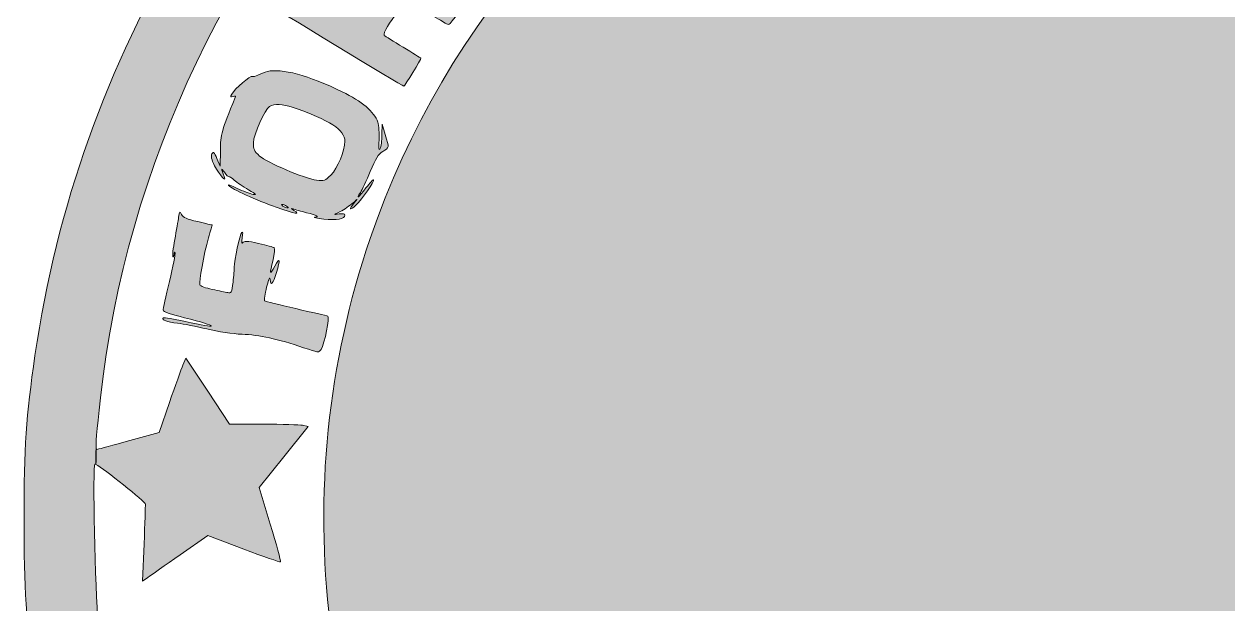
# Model space of a CAD drawing. Extents: x 521 to 1427, y -1412 to -517.
# Drawn here: x 520.5 to 989.8, y -997.8 to -771.6 of the extents above; entities that cross this region are included whole.
import ezdxf

# ---------------------------------------------------------------- set-up
doc = ezdxf.new("R2010")
doc.units = 0
doc.header["$MEASUREMENT"] = 0
doc.layers.add('katman 1', color=7, linetype='Continuous')

# ---------------------------------------------------------------- blocks, each defined once
blk = doc.blocks.new('block 2')
at = {"layer": 'katman 1', "true_color": 0xffffff}
h = blk.add_hatch(color=7, dxfattribs=at)
h.dxf.hatch_style = 2
edge = h.paths.add_edge_path()
edge.add_spline(control_points=[(1422.75, -900.92), (1402.47, -759.29), (1312.94, -634.6), (1184, -568.25), (1130.06, -540.53), (1075.05, -524.65), (1013.45, -518.98), (1002.46, -517.99), (962.2, -517.14), (952.84, -517.7), (916.26, -519.9), (891.66, -523.59), (859.98, -531.6), (802.77, -545.99), (747.69, -572.36), (699.77, -608.16), (604.57, -679.26), (541.34, -784.95), (524.76, -900.92), (521.28, -924.66), (520.5, -936.86), (520.5, -964.57), (520.5, -992.29), (521.28, -1004.48), (524.68, -1028.09), (541.34, -1144.13), (604.57, -1249.89), (699.77, -1320.99), (763.86, -1368.91), (839.7, -1399.18), (919.17, -1408.61), (938.31, -1410.88), (949.3, -1411.44), (973.75, -1411.44), (998.28, -1411.51), (1008.84, -1410.95), (1028.33, -1408.61), (1107.8, -1399.18), (1183.58, -1368.91), (1247.73, -1320.99), (1343, -1249.82), (1406.16, -1144.13), (1422.82, -1028.09), (1426.22, -1004.48), (1427, -992.29), (1427, -964.57), (1427, -936.86), (1426.22, -924.66), (1422.75, -900.92)], knot_values=[0, 0, 0, 0, 1, 1, 1, 2, 2, 2, 3, 3, 3, 4, 4, 4, 5, 5, 5, 6, 6, 6, 7, 7, 7, 8, 8, 8, 9, 9, 9, 10, 10, 10, 11, 11, 11, 12, 12, 12, 13, 13, 13, 14, 14, 14, 15, 15, 15, 16, 16, 16, 16], degree=3, periodic=1)
edge = h.paths.add_edge_path()
edge.add_spline(control_points=[(1399.57, -974.5), (1399.14, -996.26), (1397.79, -1011.93), (1394.68, -1030.29), (1394.38, -1032.34), (1394.08, -1033.54), (1393.68, -1034.17), (1393.9, -1034.71), (1394.06, -1035.28), (1394.16, -1035.86), (1394.29, -1036.62), (1394.35, -1037.39), (1394.37, -1038.16), (1394.39, -1039.04), (1394.35, -1039.91), (1394.28, -1040.78), (1394.2, -1041.72), (1394.08, -1042.65), (1393.92, -1043.58), (1393.76, -1044.55), (1393.56, -1045.51), (1393.32, -1046.46), (1393.09, -1047.41), (1392.83, -1048.34), (1392.53, -1049.27), (1392.24, -1050.15), (1391.92, -1051.02), (1391.56, -1051.87), (1391.23, -1052.65), (1390.87, -1053.42), (1390.46, -1054.16), (1390.33, -1054.38), (1390.2, -1054.6), (1390.06, -1054.81), (1388.68, -1060.68), (1384.63, -1076.61), (1383.26, -1081.18), (1382.42, -1084.05), (1381.96, -1085.65), (1381.09, -1086.31), (1380.83, -1087.76), (1380.6, -1089.22), (1380.37, -1090.67), (1380.09, -1092.36), (1379.81, -1094.05), (1379.46, -1095.73), (1379.12, -1097.4), (1378.71, -1099.06), (1378.18, -1100.68), (1377.66, -1102.26), (1377.03, -1103.8), (1376.23, -1105.26), (1375.68, -1106.24), (1375.05, -1107.17), (1374.33, -1108.03), (1371.86, -1114.95), (1366.2, -1129), (1363.41, -1134.84), (1363.41, -1134.84), (1361.15, -1139.59), (1361.15, -1139.59), (1361.15, -1139.59), (1361.03, -1139.53), (1361.03, -1139.53), (1361.02, -1139.57), (1361.02, -1139.61), (1361.01, -1139.65), (1360.9, -1140.08), (1360.75, -1140.49), (1360.55, -1140.88), (1360.36, -1141.28), (1360.11, -1141.65), (1359.84, -1141.99), (1359.7, -1142.17), (1359.55, -1142.33), (1359.39, -1142.5), (1359.01, -1143.37), (1358.44, -1144.45), (1357.74, -1145.55), (1356.4, -1147.6), (1354.62, -1150.86), (1353.85, -1152.64), (1353.59, -1153.22), (1353.3, -1153.75), (1353.01, -1154.21), (1352.99, -1154.61), (1352.95, -1155), (1352.85, -1155.39), (1352.74, -1155.8), (1352.58, -1156.19), (1352.35, -1156.55), (1352.2, -1156.77), (1352.03, -1156.98), (1351.85, -1157.17), (1351.84, -1157.3), (1351.83, -1157.42), (1351.82, -1157.55), (1352.1, -1157.53), (1352.29, -1157.56), (1352.29, -1157.67), (1352.29, -1157.81), (1350.09, -1161.85), (1347.39, -1166.6), (1343.99, -1172.68), (1341.68, -1176.35), (1338.26, -1180.64), (1338.26, -1180.64), (1338.27, -1180.64), (1338.27, -1180.64), (1338.32, -1180.64), (1338.32, -1180.71), (1338.27, -1180.71), (1338.25, -1180.71), (1338.22, -1180.72), (1338.2, -1180.72), (1337.36, -1181.77), (1336.46, -1182.85), (1335.47, -1184.01), (1335.35, -1184.36), (1335.23, -1184.71), (1335.1, -1185.05), (1334.94, -1185.49), (1334.75, -1185.92), (1334.51, -1186.32), (1334.4, -1186.51), (1334.27, -1186.69), (1334.13, -1186.85), (1334.05, -1186.94), (1333.98, -1187.02), (1333.9, -1187.09), (1333.8, -1187.18), (1333.72, -1187.28), (1333.63, -1187.37), (1333.59, -1187.41), (1333.54, -1187.44), (1333.5, -1187.48), (1333.39, -1189), (1331.37, -1193), (1328.33, -1197.51), (1301.6, -1237.27), (1262.9, -1276.83), (1223.06, -1305.04), (1165, -1346.23), (1099.22, -1371.89), (1028.33, -1380.96), (1008.91, -1383.44), (1001.26, -1383.87), (973.75, -1383.87), (946.25, -1383.87), (938.59, -1383.44), (919.17, -1380.96), (848.35, -1371.89), (782.43, -1346.23), (724.44, -1305.04), (683.83, -1276.26), (645.4, -1236.85), (617.9, -1195.66), (579.41, -1137.96), (557.36, -1076.72), (549.42, -1004.98), (548.15, -993.5), (547.16, -943.31), (548.15, -943.31), (548.21, -943.31), (548.32, -943.35), (548.45, -943.41), (548.46, -943.18), (548.47, -942.95), (548.47, -942.71), (548.48, -941.93), (548.47, -941.15), (548.48, -940.36), (548.48, -939.59), (548.49, -938.82), (548.54, -938.05), (548.56, -937.73), (548.59, -937.43), (548.63, -937.12), (548.32, -935.85), (548.76, -931.29), (550.27, -917.43), (560.27, -826.63), (601.45, -740.36), (666.46, -674.01), (698.78, -640.98), (730.82, -616.87), (770.73, -595.4), (821.27, -568.25), (879.54, -551.02), (936.54, -546.34), (941.64, -545.99), (947.03, -545.49), (948.59, -545.35), (954.4, -544.78), (1004.87, -545.56), (1012.03, -546.27), (1032.45, -548.4), (1051.16, -551.3), (1067.18, -554.92), (1139.06, -570.87), (1205.48, -604.82), (1259.71, -653.38), (1335.7, -721.5), (1384.47, -813.66), (1396.59, -912.12), (1397.16, -917.01), (1397.87, -922.47), (1398.08, -924.31), (1398.08, -924.31), (1398.5, -927.71), (1398.5, -927.71), (1398.5, -927.71), (1398.43, -927.71), (1398.43, -927.71), (1398.51, -928.02), (1398.57, -928.32), (1398.62, -928.63), (1398.71, -929.22), (1398.75, -929.81), (1398.77, -930.41), (1398.79, -931.03), (1398.78, -931.65), (1398.77, -932.26), (1398.76, -932.46), (1398.75, -932.66), (1398.74, -932.86), (1399.49, -937.17), (1399.94, -956.55), (1399.57, -974.5)], knot_values=[0, 0, 0, 0, 1, 1, 1, 2, 2, 2, 3, 3, 3, 4, 4, 4, 5, 5, 5, 6, 6, 6, 7, 7, 7, 8, 8, 8, 9, 9, 9, 10, 10, 10, 11, 11, 11, 12, 12, 12, 13, 13, 13, 14, 14, 14, 15, 15, 15, 16, 16, 16, 17, 17, 17, 18, 18, 18, 19, 19, 19, 20, 20, 20, 21, 21, 21, 22, 22, 22, 23, 23, 23, 24, 24, 24, 25, 25, 25, 26, 26, 26, 27, 27, 27, 28, 28, 28, 29, 29, 29, 30, 30, 30, 31, 31, 31, 32, 32, 32, 33, 33, 33, 34, 34, 34, 35, 35, 35, 36, 36, 36, 37, 37, 37, 38, 38, 38, 39, 39, 39, 40, 40, 40, 41, 41, 41, 42, 42, 42, 43, 43, 43, 44, 44, 44, 45, 45, 45, 46, 46, 46, 47, 47, 47, 48, 48, 48, 49, 49, 49, 50, 50, 50, 51, 51, 51, 52, 52, 52, 53, 53, 53, 54, 54, 54, 55, 55, 55, 56, 56, 56, 57, 57, 57, 58, 58, 58, 59, 59, 59, 60, 60, 60, 61, 61, 61, 62, 62, 62, 63, 63, 63, 64, 64, 64, 65, 65, 65, 66, 66, 66, 67, 67, 67, 68, 68, 68, 69, 69, 69, 70, 70, 70, 71, 71, 71, 72, 72, 72, 73, 73, 73, 74, 74, 74, 75, 75, 75, 76, 76, 76, 76], degree=3, periodic=1)
h = blk.add_hatch(color=7, dxfattribs=at)
h.dxf.hatch_style = 2
edge = h.paths.add_edge_path()
edge.add_spline(control_points=[(960.28, -627.22), (914.7, -629), (870.68, -640.05), (828.58, -660.19), (747.55, -698.89), (684.53, -769.92), (655.4, -855.27), (622.15, -952.74), (635.27, -1061.05), (690.77, -1146.75), (704.38, -1167.73), (716.36, -1182.76), (733.73, -1200.48), (779.17, -1246.91), (835.95, -1278.81), (898.97, -1293.42), (958.09, -1307.03), (1021.74, -1304.26), (1079.3, -1285.55), (1182.02, -1252.16), (1262.83, -1171.35), (1296.14, -1068.78), (1301.53, -1052.12), (1303.87, -1043.04), (1306.99, -1026.24), (1321.73, -947.06), (1307.49, -864.41), (1267.22, -795.23), (1225.26, -723.13), (1158.69, -669.19), (1080.08, -643.6), (1040.6, -630.77), (1002.6, -625.52), (960.28, -627.22)], knot_values=[0, 0, 0, 0, 1, 1, 1, 2, 2, 2, 3, 3, 3, 4, 4, 4, 5, 5, 5, 6, 6, 6, 7, 7, 7, 8, 8, 8, 9, 9, 9, 10, 10, 10, 11, 11, 11, 11], degree=3, periodic=1)
at = {"layer": 'katman 1', "true_color": 0x008000}
h = blk.add_hatch(color=96, dxfattribs=at)
h.dxf.hatch_style = 2
edge = h.paths.add_edge_path()
edge.add_spline(control_points=[(634.35, -734.4), (632.29, -736.46), (630.66, -738.37), (630.66, -738.66), (630.66, -738.94), (629.6, -740.5), (628.32, -742.2), (625.63, -745.75), (614.85, -763.26), (615.21, -763.54), (615.92, -764.18), (668.23, -795.86), (668.51, -795.86), (668.94, -795.86), (675.46, -785.16), (675.18, -784.88), (675.04, -784.81), (671.92, -782.89), (668.23, -780.62), (664.54, -778.35), (661.21, -776.3), (660.93, -776.02), (660.22, -775.38), (663.27, -770.27), (665.96, -767.37), (668.87, -764.25), (671.49, -764.18), (677.16, -767.08), (679.86, -768.43), (682.97, -770.13), (684.04, -770.84), (686.02, -772.12), (686.02, -772.12), (687.44, -770.34), (690.28, -766.66), (693.04, -762.26), (692.83, -761.63), (692.76, -761.27), (689.14, -758.86), (684.96, -756.31), (677.59, -751.77), (677.02, -751.56), (672.77, -751.56), (669.29, -751.56), (667.88, -751.91), (666.17, -753.12), (663.48, -755.17), (663.41, -755.17), (663.84, -752.98), (664.33, -750.14), (663.34, -746.46), (661.42, -744.19), (660.43, -742.98), (659.65, -741.85), (659.72, -741.64), (659.79, -741.07), (652.14, -736.11), (647.67, -733.84), (642.71, -731.36), (641.58, -731.71), (646.26, -734.26), (648.38, -735.47), (649.52, -736.18), (648.74, -735.96), (643.63, -734.33), (640.44, -733.98), (638.1, -734.69), (634.98, -735.68), (635.48, -734.76), (638.88, -733.13), (640.87, -732.21), (641.22, -731.78), (640.51, -731.29), (638.81, -730.22), (638.17, -730.58), (634.35, -734.4)], knot_values=[0, 0, 0, 0, 1, 1, 1, 2, 2, 2, 3, 3, 3, 4, 4, 4, 5, 5, 5, 6, 6, 6, 7, 7, 7, 8, 8, 8, 9, 9, 9, 10, 10, 10, 11, 11, 11, 12, 12, 12, 13, 13, 13, 14, 14, 14, 15, 15, 15, 16, 16, 16, 17, 17, 17, 18, 18, 18, 19, 19, 19, 20, 20, 20, 21, 21, 21, 22, 22, 22, 23, 23, 23, 24, 24, 24, 25, 25, 25, 25], degree=3, periodic=1)
edge = h.paths.add_edge_path()
edge.add_spline(control_points=[(649.94, -751.63), (654.27, -754.39), (654.12, -756.45), (649.3, -764.18), (649.3, -764.18), (647.67, -766.8), (647.67, -766.8), (647.67, -766.8), (641.79, -763.18), (641.79, -763.18), (638.6, -761.2), (635.83, -759.5), (635.69, -759.36), (635.55, -759.22), (636.61, -757.23), (638.03, -754.89), (641.79, -748.72), (644.41, -747.94), (649.94, -751.63)], knot_values=[0, 0, 0, 0, 1, 1, 1, 2, 2, 2, 3, 3, 3, 4, 4, 4, 5, 5, 5, 6, 6, 6, 6], degree=3, periodic=1)
h = blk.add_hatch(color=96, dxfattribs=at)
h.dxf.hatch_style = 2
edge = h.paths.add_edge_path()
edge.add_spline(control_points=[(615.42, -790.12), (614.29, -790.41), (612.58, -791.04), (611.66, -791.54), (610.81, -791.96), (609.82, -792.25), (609.47, -792.04), (608.76, -791.54), (602.59, -796.86), (601.53, -798.91), (600.82, -800.12), (600.89, -800.26), (601.95, -799.83), (602.8, -799.55), (603.09, -799.69), (602.8, -800.26), (597.49, -813.23), (597.06, -814.65), (597.06, -820.89), (597.06, -820.89), (596.99, -827.05), (596.99, -827.05), (596.99, -827.05), (595.71, -824.08), (595.71, -824.08), (594.65, -821.52), (594.3, -821.24), (593.73, -822.23), (593.23, -823.15), (593.52, -824.36), (594.79, -826.91), (596.56, -830.39), (599.61, -833.79), (598.55, -831.09), (597.27, -827.9), (597.27, -827.55), (598.62, -829.39), (599.4, -830.53), (600.18, -831.31), (600.39, -831.16), (600.6, -831.02), (601.53, -831.66), (602.45, -832.51), (603.37, -833.36), (605.85, -835.06), (607.98, -836.27), (611.02, -838.04), (611.38, -838.4), (609.75, -838.04), (608.61, -837.83), (605.78, -836.77), (603.58, -835.7), (601.31, -834.57), (599.82, -834.07), (600.25, -834.57), (601.38, -835.91), (611.1, -840.38), (618.82, -843.07), (626.34, -845.7), (628.53, -846.05), (625.7, -844.35), (624.49, -843.57), (624.35, -843.43), (625.34, -843.71), (626.12, -844), (628.46, -844.63), (630.59, -845.2), (634.84, -846.26), (635.83, -846.83), (633.78, -846.97), (633.07, -847.04), (634.63, -847.33), (637.32, -847.68), (642.29, -848.25), (645.55, -847.61), (645.55, -846.12), (645.55, -845.55), (644.77, -845.48), (643.28, -845.7), (640.94, -846.12), (640.94, -846.12), (643.77, -844.78), (645.26, -844), (647.53, -842.44), (648.74, -841.37), (650.72, -839.6), (650.79, -839.53), (649.23, -841.3), (646.89, -844), (647.32, -844.63), (649.87, -842.22), (652.21, -839.95), (657.17, -832.8), (656.75, -832.37), (656.6, -832.16), (655.26, -833.65), (653.77, -835.56), (650.93, -839.32), (649.66, -840.31), (651.64, -837.33), (652.28, -836.34), (653.98, -832.65), (655.47, -829.11), (657.53, -824.15), (658.59, -822.38), (660.36, -821.31), (662.91, -819.75), (662.91, -820.04), (661.28, -814.72), (661.28, -814.72), (660.08, -810.61), (660.08, -810.61), (660.08, -810.61), (660.01, -814.72), (660.01, -814.72), (660.01, -817.06), (659.72, -819.47), (659.3, -820.18), (658.8, -821.03), (658.66, -820.18), (658.87, -816.85), (659.01, -814.36), (658.8, -811.17), (658.38, -809.83), (657.03, -805.86), (652.28, -801.75), (644.48, -797.99), (631.37, -791.61), (620.74, -788.77), (615.42, -790.12)], knot_values=[0, 0, 0, 0, 1, 1, 1, 2, 2, 2, 3, 3, 3, 4, 4, 4, 5, 5, 5, 6, 6, 6, 7, 7, 7, 8, 8, 8, 9, 9, 9, 10, 10, 10, 11, 11, 11, 12, 12, 12, 13, 13, 13, 14, 14, 14, 15, 15, 15, 16, 16, 16, 17, 17, 17, 18, 18, 18, 19, 19, 19, 20, 20, 20, 21, 21, 21, 22, 22, 22, 23, 23, 23, 24, 24, 24, 25, 25, 25, 26, 26, 26, 27, 27, 27, 28, 28, 28, 29, 29, 29, 30, 30, 30, 31, 31, 31, 32, 32, 32, 33, 33, 33, 34, 34, 34, 35, 35, 35, 36, 36, 36, 37, 37, 37, 38, 38, 38, 39, 39, 39, 40, 40, 40, 41, 41, 41, 42, 42, 42, 43, 43, 43, 43], degree=3, periodic=1)
edge = h.paths.add_edge_path()
edge.add_spline(control_points=[(625.06, -804.02), (639.88, -809.19), (645.55, -812.88), (645.55, -817.34), (645.55, -821.17), (642.78, -827.83), (640.09, -830.53), (637.89, -832.72), (637.47, -832.87), (634.56, -832.51), (629.67, -831.8), (615.07, -825.64), (612.3, -823.08), (610.17, -821.17), (609.82, -820.39), (609.89, -817.98), (610.03, -814.51), (614.36, -804.87), (616.2, -803.73), (618.11, -802.67), (621.44, -802.81), (625.06, -804.02)], knot_values=[0, 0, 0, 0, 1, 1, 1, 2, 2, 2, 3, 3, 3, 4, 4, 4, 5, 5, 5, 6, 6, 6, 7, 7, 7, 7], degree=3, periodic=1)
edge = h.paths.add_edge_path()
edge.add_spline(control_points=[(622.86, -842.65), (623.43, -843), (623.64, -843.36), (623.22, -843.36), (622.86, -843.36), (622.01, -843), (621.44, -842.65), (620.88, -842.29), (620.74, -841.94), (621.09, -841.94), (621.52, -841.94), (622.3, -842.29), (622.86, -842.65)], knot_values=[0, 0, 0, 0, 1, 1, 1, 2, 2, 2, 3, 3, 3, 4, 4, 4, 4], degree=3, periodic=1)
h = blk.add_hatch(color=96, dxfattribs=at)
h.dxf.hatch_style = 2
edge = h.paths.add_edge_path()
edge.add_spline(control_points=[(580.76, -846.9), (580.54, -848.25), (579.83, -852.22), (579.27, -855.69), (578.63, -859.09), (578.27, -862.14), (578.49, -862.36), (578.77, -862.57), (578.91, -862.14), (578.98, -861.36), (578.98, -860.65), (579.2, -860.37), (579.34, -860.8), (579.55, -861.22), (578.56, -866.25), (577.14, -872), (575.79, -877.81), (574.66, -882.84), (574.66, -883.27), (574.66, -883.76), (578.35, -885.04), (583.02, -886.17), (596.78, -889.58), (596.99, -890.71), (583.24, -887.59), (578.84, -886.6), (575.01, -886.03), (574.8, -886.24), (574.02, -887.02), (576.22, -887.87), (580.33, -888.3), (582.6, -888.58), (587.7, -889.58), (591.74, -890.57), (596.07, -891.63), (601.81, -892.48), (605.5, -892.62), (612.16, -892.84), (619.32, -894.4), (629.46, -897.87), (635.2, -899.78), (635.41, -899.85), (636.26, -898.58), (637.68, -896.24), (639.8, -885.82), (638.88, -885.53), (638.46, -885.39), (632.86, -884.12), (626.41, -882.63), (619.96, -881.14), (614.5, -879.79), (614.29, -879.58), (614, -879.37), (614.36, -876.89), (615.07, -874.19), (615.84, -871.07), (616.34, -869.94), (616.41, -871.22), (616.55, -874.12), (617.62, -872.92), (618.89, -868.59), (620.45, -863.21), (620.24, -862.36), (618.26, -866.04), (616.27, -869.73), (616.13, -869.37), (617.55, -863.56), (618.04, -861.22), (618.33, -859.09), (618.04, -858.88), (617.76, -858.6), (615.07, -857.89), (611.95, -857.18), (607.34, -856.19), (606.28, -856.12), (605.71, -856.97), (605.35, -857.53), (605.28, -856.83), (605.57, -855.05), (605.85, -853.21), (605.78, -852.43), (605.35, -852.93), (604.64, -853.64), (602.45, -863.91), (602.45, -866.4), (602.45, -867.18), (602.23, -869.8), (601.95, -872.28), (601.45, -876.39), (601.24, -876.75), (599.9, -876.39), (599.04, -876.25), (596.35, -875.68), (593.87, -875.11), (591.39, -874.62), (589.19, -873.84), (589.05, -873.34), (588.62, -872.21), (590.54, -861.43), (592.38, -855.05), (593.16, -852.29), (593.8, -850.09), (593.8, -850.02), (593.8, -850.02), (591.25, -849.38), (588.2, -848.67), (583.95, -847.68), (582.39, -847.04), (581.89, -845.91), (581.25, -844.56), (581.18, -844.63), (580.76, -846.9)], knot_values=[0, 0, 0, 0, 1, 1, 1, 2, 2, 2, 3, 3, 3, 4, 4, 4, 5, 5, 5, 6, 6, 6, 7, 7, 7, 8, 8, 8, 9, 9, 9, 10, 10, 10, 11, 11, 11, 12, 12, 12, 13, 13, 13, 14, 14, 14, 15, 15, 15, 16, 16, 16, 17, 17, 17, 18, 18, 18, 19, 19, 19, 20, 20, 20, 21, 21, 21, 22, 22, 22, 23, 23, 23, 24, 24, 24, 25, 25, 25, 26, 26, 26, 27, 27, 27, 28, 28, 28, 29, 29, 29, 30, 30, 30, 31, 31, 31, 32, 32, 32, 33, 33, 33, 34, 34, 34, 35, 35, 35, 36, 36, 36, 37, 37, 37, 37], degree=3, periodic=1)
h = blk.add_hatch(color=96, dxfattribs=at)
h.dxf.hatch_style = 2
edge = h.paths.add_edge_path()
edge.add_spline(control_points=[(613.72, -927.71), (613.72, -927.71), (600.53, -927.71), (600.53, -927.71), (600.53, -927.71), (592.1, -914.81), (592.1, -914.81), (592.1, -914.81), (583.59, -901.91), (583.59, -901.91), (583.59, -901.91), (582.39, -904.67), (582.39, -904.67), (581.75, -906.23), (579.41, -912.76), (577.21, -919.21), (577.21, -919.21), (573.17, -930.97), (573.17, -930.97), (573.17, -930.97), (561.69, -934.09), (561.69, -934.09), (555.38, -935.79), (549.78, -937.35), (549.21, -937.49), (548.97, -937.59), (548.79, -937.58), (548.68, -937.28), (548.64, -937.65), (548.61, -938.01), (548.59, -938.38), (548.55, -939.15), (548.55, -939.93), (548.55, -940.7), (548.55, -941.48), (548.55, -942.27), (548.54, -943.05), (548.53, -943.18), (548.53, -943.31), (548.52, -943.44), (551.46, -944.88), (567.92, -958.04), (567.85, -958.97), (567.78, -959.54), (567.57, -966.56), (567.29, -974.43), (567.29, -974.43), (566.72, -988.89), (566.72, -988.89), (566.72, -988.89), (568.78, -987.47), (568.78, -987.47), (569.84, -986.69), (575.58, -982.72), (581.39, -978.61), (581.39, -978.61), (592.1, -971.17), (592.1, -971.17), (592.1, -971.17), (606.13, -976.48), (606.13, -976.48), (613.79, -979.39), (620.31, -981.59), (620.45, -981.37), (620.67, -981.16), (618.89, -974.57), (616.48, -966.7), (616.48, -966.7), (612.16, -952.38), (612.16, -952.38), (612.16, -952.38), (621.73, -940.47), (621.73, -940.47), (621.73, -940.47), (631.3, -928.56), (631.3, -928.56), (631.3, -928.56), (629.1, -928.14), (629.1, -928.14), (627.9, -927.93), (621.02, -927.71), (613.72, -927.71)], knot_values=[0, 0, 0, 0, 1, 1, 1, 2, 2, 2, 3, 3, 3, 4, 4, 4, 5, 5, 5, 6, 6, 6, 7, 7, 7, 8, 8, 8, 9, 9, 9, 10, 10, 10, 11, 11, 11, 12, 12, 12, 13, 13, 13, 14, 14, 14, 15, 15, 15, 16, 16, 16, 17, 17, 17, 18, 18, 18, 19, 19, 19, 20, 20, 20, 21, 21, 21, 22, 22, 22, 23, 23, 23, 24, 24, 24, 25, 25, 25, 26, 26, 26, 27, 27, 27, 27], degree=3, periodic=1)
at = {"layer": 'katman 1', "lineweight": 0}
for points, knots in [([(1422.75, -900.92), (1402.47, -759.29), (1312.94, -634.6), (1184, -568.25), (1130.06, -540.53), (1075.05, -524.65), (1013.45, -518.98), (1002.46, -517.99), (962.2, -517.14), (952.84, -517.7), (916.26, -519.9), (891.66, -523.59), (859.98, -531.6), (802.77, -545.99), (747.69, -572.36), (699.77, -608.16), (604.57, -679.26), (541.34, -784.95), (524.76, -900.92), (521.28, -924.66), (520.5, -936.86), (520.5, -964.57), (520.5, -992.29), (521.28, -1004.48), (524.68, -1028.09), (541.34, -1144.13), (604.57, -1249.89), (699.77, -1320.99), (763.86, -1368.91), (839.7, -1399.18), (919.17, -1408.61), (938.31, -1410.88), (949.3, -1411.44), (973.75, -1411.44), (998.28, -1411.51), (1008.84, -1410.95), (1028.33, -1408.61), (1107.8, -1399.18), (1183.58, -1368.91), (1247.73, -1320.99), (1343, -1249.82), (1406.16, -1144.13), (1422.82, -1028.09), (1426.22, -1004.48), (1427, -992.29), (1427, -964.57), (1427, -936.86), (1426.22, -924.66), (1422.75, -900.92)], [0, 0, 0, 0, 1, 1, 1, 2, 2, 2, 3, 3, 3, 4, 4, 4, 5, 5, 5, 6, 6, 6, 7, 7, 7, 8, 8, 8, 9, 9, 9, 10, 10, 10, 11, 11, 11, 12, 12, 12, 13, 13, 13, 14, 14, 14, 15, 15, 15, 16, 16, 16, 16]), ([(1399.57, -974.5), (1399.14, -996.26), (1397.79, -1011.93), (1394.68, -1030.29), (1394.38, -1032.34), (1394.08, -1033.54), (1393.68, -1034.17), (1393.9, -1034.71), (1394.06, -1035.28), (1394.16, -1035.86), (1394.29, -1036.62), (1394.35, -1037.39), (1394.37, -1038.16), (1394.39, -1039.04), (1394.35, -1039.91), (1394.28, -1040.78), (1394.2, -1041.72), (1394.08, -1042.65), (1393.92, -1043.58), (1393.76, -1044.55), (1393.56, -1045.51), (1393.32, -1046.46), (1393.09, -1047.41), (1392.83, -1048.34), (1392.53, -1049.27), (1392.24, -1050.15), (1391.92, -1051.02), (1391.56, -1051.87), (1391.23, -1052.65), (1390.87, -1053.42), (1390.46, -1054.16), (1390.33, -1054.38), (1390.2, -1054.6), (1390.06, -1054.81), (1388.68, -1060.68), (1384.63, -1076.61), (1383.26, -1081.18), (1382.42, -1084.05), (1381.96, -1085.65), (1381.09, -1086.31), (1380.83, -1087.76), (1380.6, -1089.22), (1380.37, -1090.67), (1380.09, -1092.36), (1379.81, -1094.05), (1379.46, -1095.73), (1379.12, -1097.4), (1378.71, -1099.06), (1378.18, -1100.68), (1377.66, -1102.26), (1377.03, -1103.8), (1376.23, -1105.26), (1375.68, -1106.24), (1375.05, -1107.17), (1374.33, -1108.03), (1371.86, -1114.95), (1366.2, -1129), (1363.41, -1134.84), (1363.41, -1134.84), (1361.15, -1139.59), (1361.15, -1139.59), (1361.15, -1139.59), (1361.03, -1139.53), (1361.03, -1139.53), (1361.02, -1139.57), (1361.02, -1139.61), (1361.01, -1139.65), (1360.9, -1140.08), (1360.75, -1140.49), (1360.55, -1140.88), (1360.36, -1141.28), (1360.11, -1141.65), (1359.84, -1141.99), (1359.7, -1142.17), (1359.55, -1142.33), (1359.39, -1142.5), (1359.01, -1143.37), (1358.44, -1144.45), (1357.74, -1145.55), (1356.4, -1147.6), (1354.62, -1150.86), (1353.85, -1152.64), (1353.59, -1153.22), (1353.3, -1153.75), (1353.01, -1154.21), (1352.99, -1154.61), (1352.95, -1155), (1352.85, -1155.39), (1352.74, -1155.8), (1352.58, -1156.19), (1352.35, -1156.55), (1352.2, -1156.77), (1352.03, -1156.98), (1351.85, -1157.17), (1351.84, -1157.3), (1351.83, -1157.42), (1351.82, -1157.55), (1352.1, -1157.53), (1352.29, -1157.56), (1352.29, -1157.67), (1352.29, -1157.81), (1350.09, -1161.85), (1347.39, -1166.6), (1343.99, -1172.68), (1341.68, -1176.35), (1338.26, -1180.64), (1338.26, -1180.64), (1338.27, -1180.64), (1338.27, -1180.64), (1338.32, -1180.64), (1338.32, -1180.71), (1338.27, -1180.71), (1338.25, -1180.71), (1338.22, -1180.72), (1338.2, -1180.72), (1337.36, -1181.77), (1336.46, -1182.85), (1335.47, -1184.01), (1335.35, -1184.36), (1335.23, -1184.71), (1335.1, -1185.05), (1334.94, -1185.49), (1334.75, -1185.92), (1334.51, -1186.32), (1334.4, -1186.51), (1334.27, -1186.69), (1334.13, -1186.85), (1334.05, -1186.94), (1333.98, -1187.02), (1333.9, -1187.09), (1333.8, -1187.18), (1333.72, -1187.28), (1333.63, -1187.37), (1333.59, -1187.41), (1333.54, -1187.44), (1333.5, -1187.48), (1333.39, -1189), (1331.37, -1193), (1328.33, -1197.51), (1301.6, -1237.27), (1262.9, -1276.83), (1223.06, -1305.04), (1165, -1346.23), (1099.22, -1371.89), (1028.33, -1380.96), (1008.91, -1383.44), (1001.26, -1383.87), (973.75, -1383.87), (946.25, -1383.87), (938.59, -1383.44), (919.17, -1380.96), (848.35, -1371.89), (782.43, -1346.23), (724.44, -1305.04), (683.83, -1276.26), (645.4, -1236.85), (617.9, -1195.66), (579.41, -1137.96), (557.36, -1076.72), (549.42, -1004.98), (548.15, -993.5), (547.16, -943.31), (548.15, -943.31), (548.21, -943.31), (548.32, -943.35), (548.45, -943.41), (548.46, -943.18), (548.47, -942.95), (548.47, -942.71), (548.48, -941.93), (548.47, -941.15), (548.48, -940.36), (548.48, -939.59), (548.49, -938.82), (548.54, -938.05), (548.56, -937.73), (548.59, -937.43), (548.63, -937.12), (548.32, -935.85), (548.76, -931.29), (550.27, -917.43), (560.27, -826.63), (601.45, -740.36), (666.46, -674.01), (698.78, -640.98), (730.82, -616.87), (770.73, -595.4), (821.27, -568.25), (879.54, -551.02), (936.54, -546.34), (941.64, -545.99), (947.03, -545.49), (948.59, -545.35), (954.4, -544.78), (1004.87, -545.56), (1012.03, -546.27), (1032.45, -548.4), (1051.16, -551.3), (1067.18, -554.92), (1139.06, -570.87), (1205.48, -604.82), (1259.71, -653.38), (1335.7, -721.5), (1384.47, -813.66), (1396.59, -912.12), (1397.16, -917.01), (1397.87, -922.47), (1398.08, -924.31), (1398.08, -924.31), (1398.5, -927.71), (1398.5, -927.71), (1398.5, -927.71), (1398.43, -927.71), (1398.43, -927.71), (1398.51, -928.02), (1398.57, -928.32), (1398.62, -928.63), (1398.71, -929.22), (1398.75, -929.81), (1398.77, -930.41), (1398.79, -931.03), (1398.78, -931.65), (1398.77, -932.26), (1398.76, -932.46), (1398.75, -932.66), (1398.74, -932.86), (1399.49, -937.17), (1399.94, -956.55), (1399.57, -974.5)], [0, 0, 0, 0, 1, 1, 1, 2, 2, 2, 3, 3, 3, 4, 4, 4, 5, 5, 5, 6, 6, 6, 7, 7, 7, 8, 8, 8, 9, 9, 9, 10, 10, 10, 11, 11, 11, 12, 12, 12, 13, 13, 13, 14, 14, 14, 15, 15, 15, 16, 16, 16, 17, 17, 17, 18, 18, 18, 19, 19, 19, 20, 20, 20, 21, 21, 21, 22, 22, 22, 23, 23, 23, 24, 24, 24, 25, 25, 25, 26, 26, 26, 27, 27, 27, 28, 28, 28, 29, 29, 29, 30, 30, 30, 31, 31, 31, 32, 32, 32, 33, 33, 33, 34, 34, 34, 35, 35, 35, 36, 36, 36, 37, 37, 37, 38, 38, 38, 39, 39, 39, 40, 40, 40, 41, 41, 41, 42, 42, 42, 43, 43, 43, 44, 44, 44, 45, 45, 45, 46, 46, 46, 47, 47, 47, 48, 48, 48, 49, 49, 49, 50, 50, 50, 51, 51, 51, 52, 52, 52, 53, 53, 53, 54, 54, 54, 55, 55, 55, 56, 56, 56, 57, 57, 57, 58, 58, 58, 59, 59, 59, 60, 60, 60, 61, 61, 61, 62, 62, 62, 63, 63, 63, 64, 64, 64, 65, 65, 65, 66, 66, 66, 67, 67, 67, 68, 68, 68, 69, 69, 69, 70, 70, 70, 71, 71, 71, 72, 72, 72, 73, 73, 73, 74, 74, 74, 75, 75, 75, 76, 76, 76, 76]), ([(960.28, -627.22), (914.7, -629), (870.68, -640.05), (828.58, -660.19), (747.55, -698.89), (684.53, -769.92), (655.4, -855.27), (622.15, -952.74), (635.27, -1061.05), (690.77, -1146.75), (704.38, -1167.73), (716.36, -1182.76), (733.73, -1200.48), (779.17, -1246.91), (835.95, -1278.81), (898.97, -1293.42), (958.09, -1307.03), (1021.74, -1304.26), (1079.3, -1285.55), (1182.02, -1252.16), (1262.83, -1171.35), (1296.14, -1068.78), (1301.53, -1052.12), (1303.87, -1043.04), (1306.99, -1026.24), (1321.73, -947.06), (1307.49, -864.41), (1267.22, -795.23), (1225.26, -723.13), (1158.69, -669.19), (1080.08, -643.6), (1040.6, -630.77), (1002.6, -625.52), (960.28, -627.22)], [0, 0, 0, 0, 1, 1, 1, 2, 2, 2, 3, 3, 3, 4, 4, 4, 5, 5, 5, 6, 6, 6, 7, 7, 7, 8, 8, 8, 9, 9, 9, 10, 10, 10, 11, 11, 11, 11]), ([(634.35, -734.4), (632.29, -736.46), (630.66, -738.37), (630.66, -738.66), (630.66, -738.94), (629.6, -740.5), (628.32, -742.2), (625.63, -745.75), (614.85, -763.26), (615.21, -763.54), (615.92, -764.18), (668.23, -795.86), (668.51, -795.86), (668.94, -795.86), (675.46, -785.16), (675.18, -784.88), (675.04, -784.81), (671.92, -782.89), (668.23, -780.62), (664.54, -778.35), (661.21, -776.3), (660.93, -776.02), (660.22, -775.38), (663.27, -770.27), (665.96, -767.37), (668.87, -764.25), (671.49, -764.18), (677.16, -767.08), (679.86, -768.43), (682.97, -770.13), (684.04, -770.84), (686.02, -772.12), (686.02, -772.12), (687.44, -770.34), (690.28, -766.66), (693.04, -762.26), (692.83, -761.63), (692.76, -761.27), (689.14, -758.86), (684.96, -756.31), (677.59, -751.77), (677.02, -751.56), (672.77, -751.56), (669.29, -751.56), (667.88, -751.91), (666.17, -753.12), (663.48, -755.17), (663.41, -755.17), (663.84, -752.98), (664.33, -750.14), (663.34, -746.46), (661.42, -744.19), (660.43, -742.98), (659.65, -741.85), (659.72, -741.64), (659.79, -741.07), (652.14, -736.11), (647.67, -733.84), (642.71, -731.36), (641.58, -731.71), (646.26, -734.26), (648.38, -735.47), (649.52, -736.18), (648.74, -735.96), (643.63, -734.33), (640.44, -733.98), (638.1, -734.69), (634.98, -735.68), (635.48, -734.76), (638.88, -733.13), (640.87, -732.21), (641.22, -731.78), (640.51, -731.29), (638.81, -730.22), (638.17, -730.58), (634.35, -734.4)], [0, 0, 0, 0, 1, 1, 1, 2, 2, 2, 3, 3, 3, 4, 4, 4, 5, 5, 5, 6, 6, 6, 7, 7, 7, 8, 8, 8, 9, 9, 9, 10, 10, 10, 11, 11, 11, 12, 12, 12, 13, 13, 13, 14, 14, 14, 15, 15, 15, 16, 16, 16, 17, 17, 17, 18, 18, 18, 19, 19, 19, 20, 20, 20, 21, 21, 21, 22, 22, 22, 23, 23, 23, 24, 24, 24, 25, 25, 25, 25]), ([(615.42, -790.12), (614.29, -790.41), (612.58, -791.04), (611.66, -791.54), (610.81, -791.96), (609.82, -792.25), (609.47, -792.04), (608.76, -791.54), (602.59, -796.86), (601.53, -798.91), (600.82, -800.12), (600.89, -800.26), (601.95, -799.83), (602.8, -799.55), (603.09, -799.69), (602.8, -800.26), (597.49, -813.23), (597.06, -814.65), (597.06, -820.89), (597.06, -820.89), (596.99, -827.05), (596.99, -827.05), (596.99, -827.05), (595.71, -824.08), (595.71, -824.08), (594.65, -821.52), (594.3, -821.24), (593.73, -822.23), (593.23, -823.15), (593.52, -824.36), (594.79, -826.91), (596.56, -830.39), (599.61, -833.79), (598.55, -831.09), (597.27, -827.9), (597.27, -827.55), (598.62, -829.39), (599.4, -830.53), (600.18, -831.31), (600.39, -831.16), (600.6, -831.02), (601.53, -831.66), (602.45, -832.51), (603.37, -833.36), (605.85, -835.06), (607.98, -836.27), (611.02, -838.04), (611.38, -838.4), (609.75, -838.04), (608.61, -837.83), (605.78, -836.77), (603.58, -835.7), (601.31, -834.57), (599.82, -834.07), (600.25, -834.57), (601.38, -835.91), (611.1, -840.38), (618.82, -843.07), (626.34, -845.7), (628.53, -846.05), (625.7, -844.35), (624.49, -843.57), (624.35, -843.43), (625.34, -843.71), (626.12, -844), (628.46, -844.63), (630.59, -845.2), (634.84, -846.26), (635.83, -846.83), (633.78, -846.97), (633.07, -847.04), (634.63, -847.33), (637.32, -847.68), (642.29, -848.25), (645.55, -847.61), (645.55, -846.12), (645.55, -845.55), (644.77, -845.48), (643.28, -845.7), (640.94, -846.12), (640.94, -846.12), (643.77, -844.78), (645.26, -844), (647.53, -842.44), (648.74, -841.37), (650.72, -839.6), (650.79, -839.53), (649.23, -841.3), (646.89, -844), (647.32, -844.63), (649.87, -842.22), (652.21, -839.95), (657.17, -832.8), (656.75, -832.37), (656.6, -832.16), (655.26, -833.65), (653.77, -835.56), (650.93, -839.32), (649.66, -840.31), (651.64, -837.33), (652.28, -836.34), (653.98, -832.65), (655.47, -829.11), (657.53, -824.15), (658.59, -822.38), (660.36, -821.31), (662.91, -819.75), (662.91, -820.04), (661.28, -814.72), (661.28, -814.72), (660.08, -810.61), (660.08, -810.61), (660.08, -810.61), (660.01, -814.72), (660.01, -814.72), (660.01, -817.06), (659.72, -819.47), (659.3, -820.18), (658.8, -821.03), (658.66, -820.18), (658.87, -816.85), (659.01, -814.36), (658.8, -811.17), (658.38, -809.83), (657.03, -805.86), (652.28, -801.75), (644.48, -797.99), (631.37, -791.61), (620.74, -788.77), (615.42, -790.12)], [0, 0, 0, 0, 1, 1, 1, 2, 2, 2, 3, 3, 3, 4, 4, 4, 5, 5, 5, 6, 6, 6, 7, 7, 7, 8, 8, 8, 9, 9, 9, 10, 10, 10, 11, 11, 11, 12, 12, 12, 13, 13, 13, 14, 14, 14, 15, 15, 15, 16, 16, 16, 17, 17, 17, 18, 18, 18, 19, 19, 19, 20, 20, 20, 21, 21, 21, 22, 22, 22, 23, 23, 23, 24, 24, 24, 25, 25, 25, 26, 26, 26, 27, 27, 27, 28, 28, 28, 29, 29, 29, 30, 30, 30, 31, 31, 31, 32, 32, 32, 33, 33, 33, 34, 34, 34, 35, 35, 35, 36, 36, 36, 37, 37, 37, 38, 38, 38, 39, 39, 39, 40, 40, 40, 41, 41, 41, 42, 42, 42, 43, 43, 43, 43]), ([(625.06, -804.02), (639.88, -809.19), (645.55, -812.88), (645.55, -817.34), (645.55, -821.17), (642.78, -827.83), (640.09, -830.53), (637.89, -832.72), (637.47, -832.87), (634.56, -832.51), (629.67, -831.8), (615.07, -825.64), (612.3, -823.08), (610.17, -821.17), (609.82, -820.39), (609.89, -817.98), (610.03, -814.51), (614.36, -804.87), (616.2, -803.73), (618.11, -802.67), (621.44, -802.81), (625.06, -804.02)], [0, 0, 0, 0, 1, 1, 1, 2, 2, 2, 3, 3, 3, 4, 4, 4, 5, 5, 5, 6, 6, 6, 7, 7, 7, 7]), ([(580.76, -846.9), (580.54, -848.25), (579.83, -852.22), (579.27, -855.69), (578.63, -859.09), (578.27, -862.14), (578.49, -862.36), (578.77, -862.57), (578.91, -862.14), (578.98, -861.36), (578.98, -860.65), (579.2, -860.37), (579.34, -860.8), (579.55, -861.22), (578.56, -866.25), (577.14, -872), (575.79, -877.81), (574.66, -882.84), (574.66, -883.27), (574.66, -883.76), (578.35, -885.04), (583.02, -886.17), (596.78, -889.58), (596.99, -890.71), (583.24, -887.59), (578.84, -886.6), (575.01, -886.03), (574.8, -886.24), (574.02, -887.02), (576.22, -887.87), (580.33, -888.3), (582.6, -888.58), (587.7, -889.58), (591.74, -890.57), (596.07, -891.63), (601.81, -892.48), (605.5, -892.62), (612.16, -892.84), (619.32, -894.4), (629.46, -897.87), (635.2, -899.78), (635.41, -899.85), (636.26, -898.58), (637.68, -896.24), (639.8, -885.82), (638.88, -885.53), (638.46, -885.39), (632.86, -884.12), (626.41, -882.63), (619.96, -881.14), (614.5, -879.79), (614.29, -879.58), (614, -879.37), (614.36, -876.89), (615.07, -874.19), (615.84, -871.07), (616.34, -869.94), (616.41, -871.22), (616.55, -874.12), (617.62, -872.92), (618.89, -868.59), (620.45, -863.21), (620.24, -862.36), (618.26, -866.04), (616.27, -869.73), (616.13, -869.37), (617.55, -863.56), (618.04, -861.22), (618.33, -859.09), (618.04, -858.88), (617.76, -858.6), (615.07, -857.89), (611.95, -857.18), (607.34, -856.19), (606.28, -856.12), (605.71, -856.97), (605.35, -857.53), (605.28, -856.83), (605.57, -855.05), (605.85, -853.21), (605.78, -852.43), (605.35, -852.93), (604.64, -853.64), (602.45, -863.91), (602.45, -866.4), (602.45, -867.18), (602.23, -869.8), (601.95, -872.28), (601.45, -876.39), (601.24, -876.75), (599.9, -876.39), (599.04, -876.25), (596.35, -875.68), (593.87, -875.11), (591.39, -874.62), (589.19, -873.84), (589.05, -873.34), (588.62, -872.21), (590.54, -861.43), (592.38, -855.05), (593.16, -852.29), (593.8, -850.09), (593.8, -850.02), (593.8, -850.02), (591.25, -849.38), (588.2, -848.67), (583.95, -847.68), (582.39, -847.04), (581.89, -845.91), (581.25, -844.56), (581.18, -844.63), (580.76, -846.9)], [0, 0, 0, 0, 1, 1, 1, 2, 2, 2, 3, 3, 3, 4, 4, 4, 5, 5, 5, 6, 6, 6, 7, 7, 7, 8, 8, 8, 9, 9, 9, 10, 10, 10, 11, 11, 11, 12, 12, 12, 13, 13, 13, 14, 14, 14, 15, 15, 15, 16, 16, 16, 17, 17, 17, 18, 18, 18, 19, 19, 19, 20, 20, 20, 21, 21, 21, 22, 22, 22, 23, 23, 23, 24, 24, 24, 25, 25, 25, 26, 26, 26, 27, 27, 27, 28, 28, 28, 29, 29, 29, 30, 30, 30, 31, 31, 31, 32, 32, 32, 33, 33, 33, 34, 34, 34, 35, 35, 35, 36, 36, 36, 37, 37, 37, 37]), ([(622.86, -842.65), (623.43, -843), (623.64, -843.36), (623.22, -843.36), (622.86, -843.36), (622.01, -843), (621.44, -842.65), (620.88, -842.29), (620.74, -841.94), (621.09, -841.94), (621.52, -841.94), (622.3, -842.29), (622.86, -842.65)], [0, 0, 0, 0, 1, 1, 1, 2, 2, 2, 3, 3, 3, 4, 4, 4, 4]), ([(613.72, -927.71), (613.72, -927.71), (600.53, -927.71), (600.53, -927.71), (600.53, -927.71), (592.1, -914.81), (592.1, -914.81), (592.1, -914.81), (583.59, -901.91), (583.59, -901.91), (583.59, -901.91), (582.39, -904.67), (582.39, -904.67), (581.75, -906.23), (579.41, -912.76), (577.21, -919.21), (577.21, -919.21), (573.17, -930.97), (573.17, -930.97), (573.17, -930.97), (561.69, -934.09), (561.69, -934.09), (555.38, -935.79), (549.78, -937.35), (549.21, -937.49), (548.97, -937.59), (548.79, -937.58), (548.68, -937.28), (548.64, -937.65), (548.61, -938.01), (548.59, -938.38), (548.55, -939.15), (548.55, -939.93), (548.55, -940.7), (548.55, -941.48), (548.55, -942.27), (548.54, -943.05), (548.53, -943.18), (548.53, -943.31), (548.52, -943.44), (551.46, -944.88), (567.92, -958.04), (567.85, -958.97), (567.78, -959.54), (567.57, -966.56), (567.29, -974.43), (567.29, -974.43), (566.72, -988.89), (566.72, -988.89), (566.72, -988.89), (568.78, -987.47), (568.78, -987.47), (569.84, -986.69), (575.58, -982.72), (581.39, -978.61), (581.39, -978.61), (592.1, -971.17), (592.1, -971.17), (592.1, -971.17), (606.13, -976.48), (606.13, -976.48), (613.79, -979.39), (620.31, -981.59), (620.45, -981.37), (620.67, -981.16), (618.89, -974.57), (616.48, -966.7), (616.48, -966.7), (612.16, -952.38), (612.16, -952.38), (612.16, -952.38), (621.73, -940.47), (621.73, -940.47), (621.73, -940.47), (631.3, -928.56), (631.3, -928.56), (631.3, -928.56), (629.1, -928.14), (629.1, -928.14), (627.9, -927.93), (621.02, -927.71), (613.72, -927.71)], [0, 0, 0, 0, 1, 1, 1, 2, 2, 2, 3, 3, 3, 4, 4, 4, 5, 5, 5, 6, 6, 6, 7, 7, 7, 8, 8, 8, 9, 9, 9, 10, 10, 10, 11, 11, 11, 12, 12, 12, 13, 13, 13, 14, 14, 14, 15, 15, 15, 16, 16, 16, 17, 17, 17, 18, 18, 18, 19, 19, 19, 20, 20, 20, 21, 21, 21, 22, 22, 22, 23, 23, 23, 24, 24, 24, 25, 25, 25, 26, 26, 26, 27, 27, 27, 27])]:
    blk.add_open_spline(points, degree=3, knots=knots, dxfattribs=at)

msp = doc.modelspace()

# ---------------------------------------------------------------- block references
at = {"layer": 'katman 1'}
msp.add_blockref('block 2', (0, 0), dxfattribs=at)

doc.saveas('drawing.dxf')
